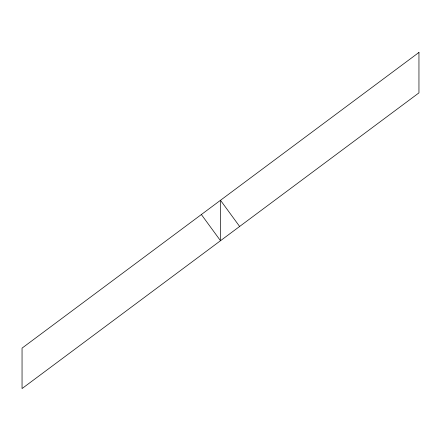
<?xml version="1.0" encoding="UTF-8"?>
<svg xmlns="http://www.w3.org/2000/svg" width="441" height="441" viewBox="0 0 441 441"><rect width="100%" height="100%" fill="white"/><g stroke="black" fill="none" stroke-linecap="round" stroke-linejoin="round"><path stroke-width="0.66" d="M239.628 226.465L220.5 200.286L220.5 240.714L201.372 214.535M418.95 52.435L22.05 348.131L22.05 388.565L418.95 92.869L418.95 52.435"/></g></svg>
